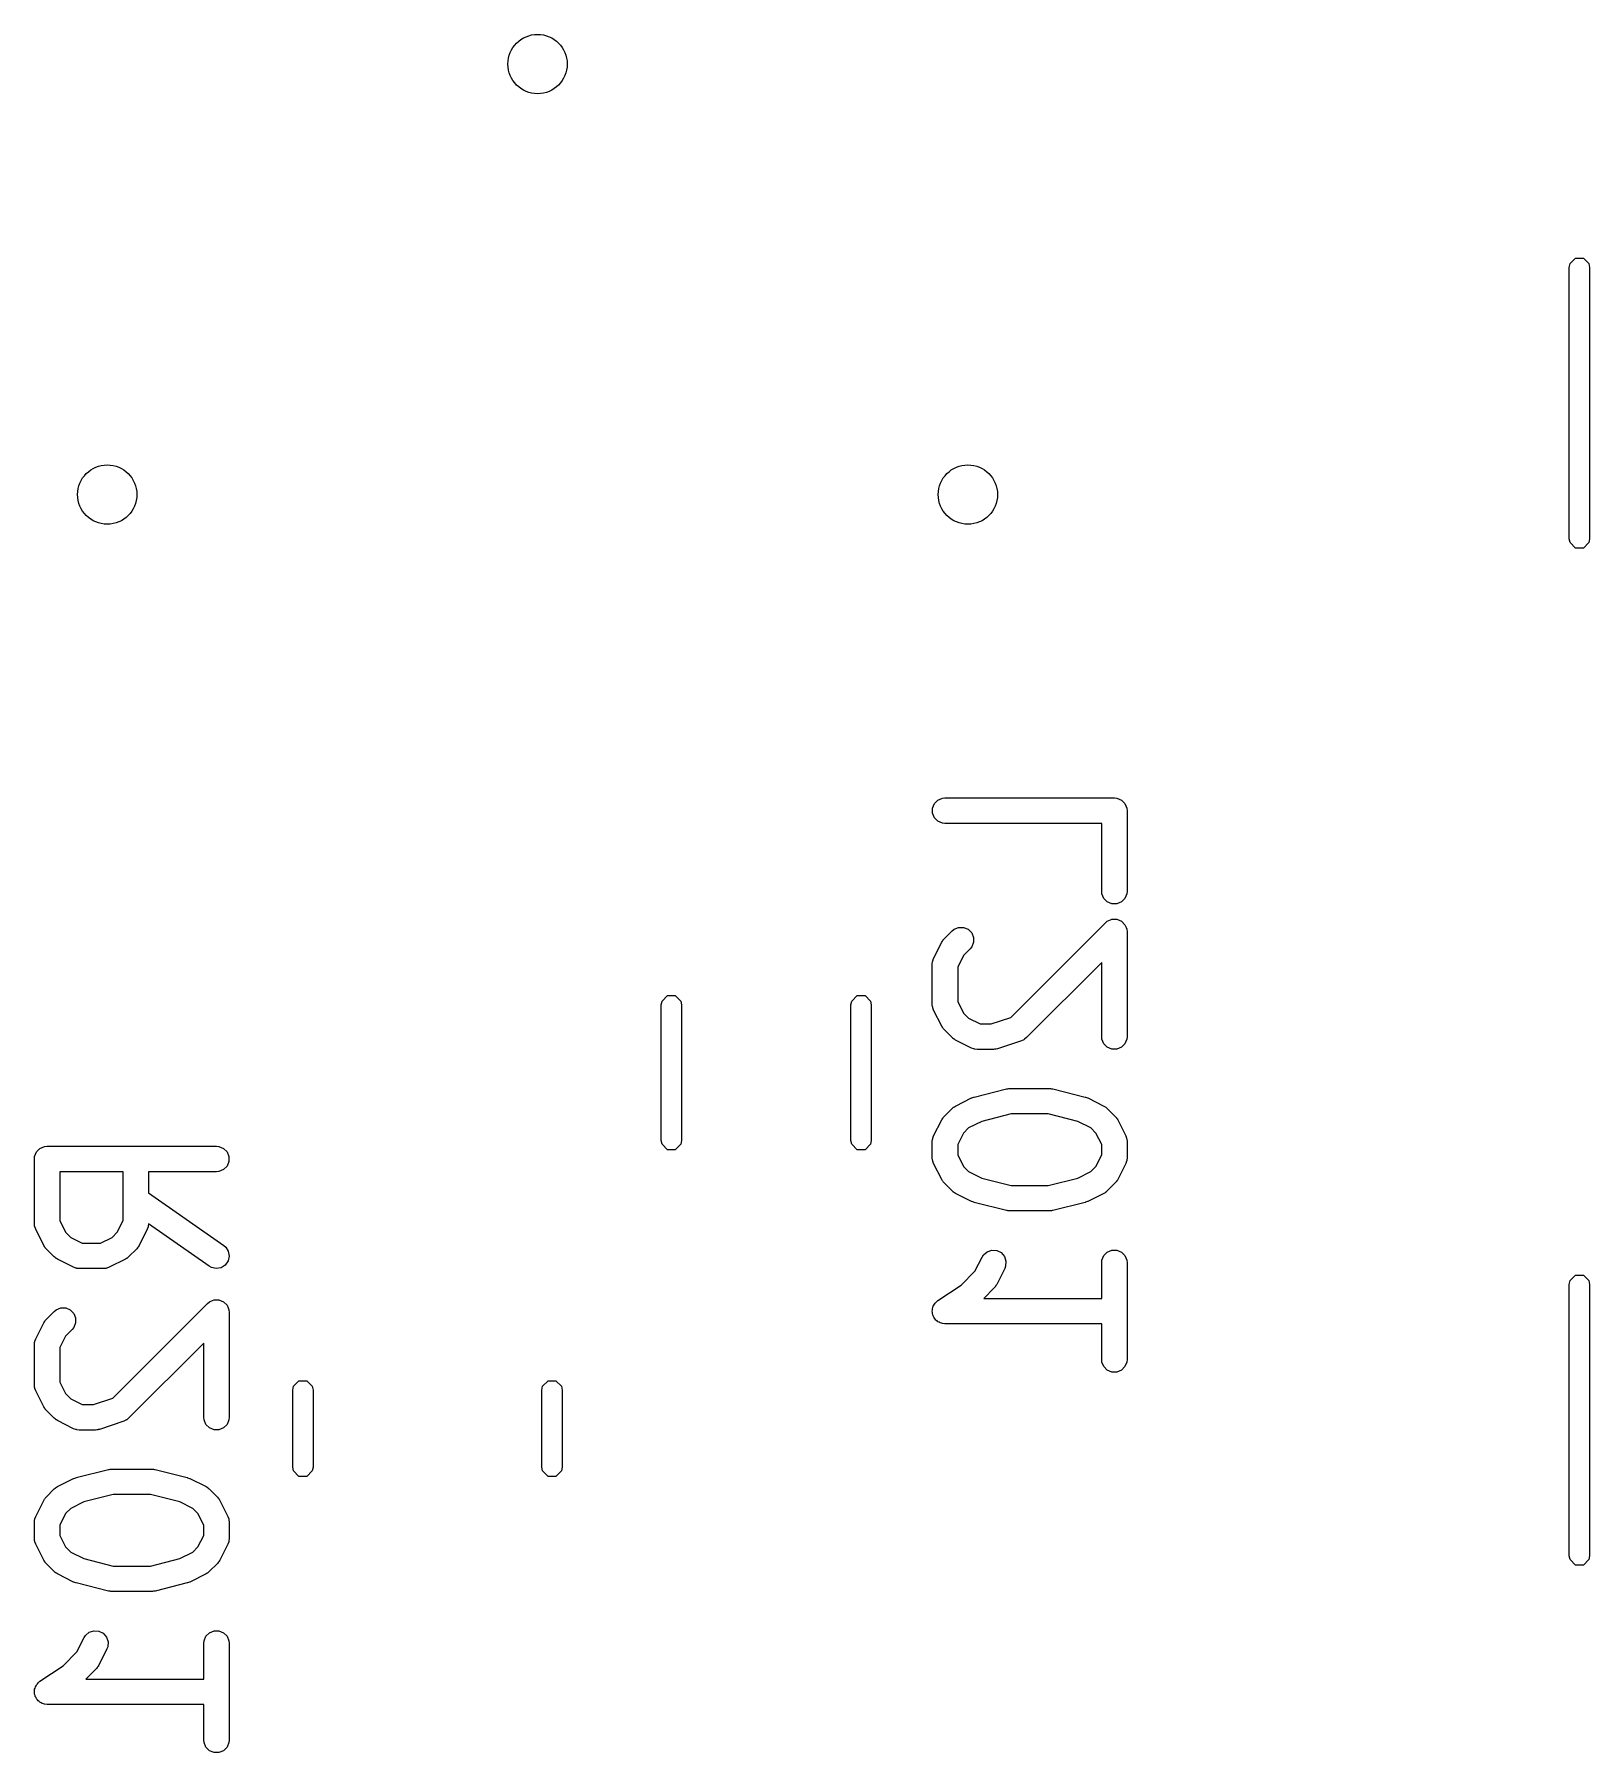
# Model space of a CAD drawing. Header units: inches. Extents: x 0.3 to 2.85, y 0.29 to 1.7.
# Drawn here: x 0.3039 to 0.6654, y 0.7822 to 1.1813 of the extents above; entities that cross this region are included whole.
import ezdxf

# ---------------------------------------------------------------- set-up
doc = ezdxf.new("R2010")
doc.units = ezdxf.units.IN
doc.header["$MEASUREMENT"] = 0
doc.layers.add('BLACK', color=250, linetype='CONTINUOUS')

msp = doc.modelspace()

# ---------------------------------------------------------------- linework, layer by layer
at = {"layer": 'BLACK', "linetype": 'CONTINUOUS'}
for p, q in [((0.66063, 1.12717), (0.66081, 1.12807)), ((0.66063, 1.06417), (0.66063, 1.12717)), ((0.66081, 1.12807), (0.66209, 1.12935)), ((0.66209, 1.12935), (0.6639, 1.12935)), ((0.6639, 1.12935), (0.66517, 1.12807)), ((0.66517, 1.12807), (0.66535, 1.12717)), ((0.66535, 1.12717), (0.66535, 1.06417)), ((0.66081, 1.06327), (0.66063, 1.06417)), ((0.66209, 1.06199), (0.66081, 1.06327)), ((0.6639, 1.06199), (0.66209, 1.06199)), ((0.66517, 1.06327), (0.6639, 1.06199)), ((0.66535, 1.06417), (0.66517, 1.06327)), ((0.51265, 1.00157), (0.51309, 1.00263)), ((0.51309, 1.00263), (0.5139, 1.00345)), ((0.5139, 1.00345), (0.51497, 1.00389)), ((0.51497, 1.00389), (0.51554, 1.00395)), ((0.51554, 1.00395), (0.55491, 1.00395)), ((0.55491, 1.00395), (0.55549, 1.00389)), ((0.55549, 1.00389), (0.55655, 1.00345)), ((0.55655, 1.00345), (0.55737, 1.00263)), ((0.55737, 1.00263), (0.55781, 1.00157)), ((0.51265, 1.00042), (0.51265, 1.00157)), ((0.51309, 0.99935), (0.51265, 1.00042)), ((0.5139, 0.99854), (0.51309, 0.99935)), ((0.51497, 0.9981), (0.5139, 0.99854)), ((0.51554, 0.99804), (0.51497, 0.9981)), ((0.55196, 0.99804), (0.51554, 0.99804)), ((0.55196, 0.98225), (0.55196, 0.99804)), ((0.55781, 1.00157), (0.55787, 1.00099)), ((0.55787, 1.00099), (0.55787, 0.98225)), ((0.55202, 0.98167), (0.55196, 0.98225)), ((0.55787, 0.98225), (0.55781, 0.98167)), ((0.55246, 0.98061), (0.55202, 0.98167)), ((0.55327, 0.97979), (0.55246, 0.98061)), ((0.55434, 0.97935), (0.55327, 0.97979)), ((0.55549, 0.97935), (0.55434, 0.97935)), ((0.55655, 0.97979), (0.55549, 0.97935)), ((0.55737, 0.98061), (0.55655, 0.97979)), ((0.55781, 0.98167), (0.55737, 0.98061)), ((0.51765, 0.97345), (0.51872, 0.97389)), ((0.51872, 0.97389), (0.51987, 0.97389)), ((0.51987, 0.97389), (0.52093, 0.97345)), ((0.53082, 0.95296), (0.55283, 0.97496)), ((0.55283, 0.97496), (0.55327, 0.97533)), ((0.55327, 0.97533), (0.55403, 0.97564)), ((0.55403, 0.97564), (0.55434, 0.97577)), ((0.55434, 0.97577), (0.55549, 0.97577)), ((0.55549, 0.97577), (0.55655, 0.97533)), ((0.55655, 0.97533), (0.55737, 0.97451)), ((0.55737, 0.97451), (0.55763, 0.97389)), ((0.55763, 0.97389), (0.55781, 0.97345)), ((0.5129, 0.96669), (0.51478, 0.97044)), ((0.51478, 0.97044), (0.51493, 0.97069)), ((0.51493, 0.97069), (0.51496, 0.97076)), ((0.51496, 0.97076), (0.51503, 0.97084)), ((0.51503, 0.97084), (0.51509, 0.97093)), ((0.51509, 0.97093), (0.51515, 0.97098)), ((0.51515, 0.97098), (0.51533, 0.97121)), ((0.51533, 0.97121), (0.51721, 0.97309)), ((0.51721, 0.97309), (0.51765, 0.97345)), ((0.52093, 0.97345), (0.52175, 0.97264)), ((0.52175, 0.97264), (0.52219, 0.97157)), ((0.52219, 0.97042), (0.52175, 0.96936)), ((0.52219, 0.97157), (0.52219, 0.97042)), ((0.55781, 0.97345), (0.55787, 0.97287)), ((0.55787, 0.97287), (0.55787, 0.9485)), ((0.51259, 0.96537), (0.51265, 0.96595)), ((0.51265, 0.96595), (0.51269, 0.96605)), ((0.51269, 0.96605), (0.5127, 0.96615)), ((0.5127, 0.96615), (0.5129, 0.96669)), ((0.51985, 0.96737), (0.5185, 0.96468)), ((0.52138, 0.96891), (0.51985, 0.96737)), ((0.52175, 0.96936), (0.52138, 0.96891)), ((0.51259, 0.956), (0.51259, 0.96537)), ((0.5185, 0.96468), (0.5185, 0.9567)), ((0.55196, 0.96574), (0.5345, 0.94829)), ((0.55196, 0.9485), (0.55196, 0.96574)), ((0.44979, 0.95679), (0.45106, 0.95807)), ((0.45106, 0.95807), (0.45287, 0.95807)), ((0.45287, 0.95807), (0.45415, 0.95679)), ((0.49388, 0.95679), (0.49516, 0.95807)), ((0.49516, 0.95807), (0.49697, 0.95807)), ((0.49697, 0.95807), (0.49825, 0.95679)), ((0.44961, 0.95589), (0.44979, 0.95679)), ((0.44961, 0.92442), (0.44961, 0.95589)), ((0.45415, 0.95679), (0.45433, 0.95589)), ((0.45433, 0.95589), (0.45433, 0.92442)), ((0.4937, 0.95589), (0.49388, 0.95679)), ((0.4937, 0.92442), (0.4937, 0.95589)), ((0.49825, 0.95679), (0.49843, 0.95589)), ((0.49843, 0.95589), (0.49843, 0.92442)), ((0.51265, 0.95542), (0.51259, 0.956)), ((0.51269, 0.95533), (0.51265, 0.95542)), ((0.5127, 0.95522), (0.51269, 0.95533)), ((0.5129, 0.95468), (0.5127, 0.95522)), ((0.51478, 0.95093), (0.5129, 0.95468)), ((0.5185, 0.9567), (0.51985, 0.954)), ((0.51985, 0.954), (0.52104, 0.9528)), ((0.51493, 0.95068), (0.51478, 0.95093)), ((0.51496, 0.95061), (0.51493, 0.95068)), ((0.51503, 0.95053), (0.51496, 0.95061)), ((0.51509, 0.95044), (0.51503, 0.95053)), ((0.51515, 0.95039), (0.51509, 0.95044)), ((0.51533, 0.95016), (0.51515, 0.95039)), ((0.51721, 0.94829), (0.51533, 0.95016)), ((0.52104, 0.9528), (0.52374, 0.95145)), ((0.52374, 0.95145), (0.52631, 0.95145)), ((0.52631, 0.95145), (0.53082, 0.95296)), ((0.51743, 0.9481), (0.51721, 0.94829)), ((0.51748, 0.94804), (0.51743, 0.9481)), ((0.51757, 0.94799), (0.51748, 0.94804)), ((0.51765, 0.94792), (0.51757, 0.94799)), ((0.51773, 0.94789), (0.51765, 0.94792)), ((0.51797, 0.94773), (0.51773, 0.94789)), ((0.52172, 0.94586), (0.51797, 0.94773)), ((0.52226, 0.94565), (0.52172, 0.94586)), ((0.53335, 0.94757), (0.52773, 0.9457)), ((0.53388, 0.94781), (0.53335, 0.94757)), ((0.53396, 0.94788), (0.53388, 0.94781)), ((0.53406, 0.94792), (0.53396, 0.94788)), ((0.5345, 0.94829), (0.53406, 0.94792)), ((0.55202, 0.94792), (0.55196, 0.9485)), ((0.55246, 0.94686), (0.55202, 0.94792)), ((0.55327, 0.94605), (0.55246, 0.94686)), ((0.55434, 0.9456), (0.55327, 0.94605)), ((0.55655, 0.94605), (0.55549, 0.9456)), ((0.55737, 0.94686), (0.55655, 0.94605)), ((0.55781, 0.94792), (0.55737, 0.94686)), ((0.55787, 0.9485), (0.55781, 0.94792)), ((0.52237, 0.94564), (0.52226, 0.94565)), ((0.52247, 0.9456), (0.52237, 0.94564)), ((0.52304, 0.94555), (0.52247, 0.9456)), ((0.52679, 0.94555), (0.52304, 0.94555)), ((0.52708, 0.94558), (0.52679, 0.94555)), ((0.52716, 0.94557), (0.52708, 0.94558)), ((0.52726, 0.94559), (0.52716, 0.94557)), ((0.52737, 0.9456), (0.52726, 0.94559)), ((0.52744, 0.94563), (0.52737, 0.9456)), ((0.52773, 0.9457), (0.52744, 0.94563)), ((0.55549, 0.9456), (0.55434, 0.9456)), ((0.51797, 0.93239), (0.52172, 0.93427)), ((0.52172, 0.93427), (0.52176, 0.93428)), ((0.52176, 0.93428), (0.52178, 0.9343)), ((0.52178, 0.9343), (0.52202, 0.93438)), ((0.52202, 0.93438), (0.52226, 0.93448)), ((0.52226, 0.93448), (0.52228, 0.93448)), ((0.52228, 0.93448), (0.52233, 0.93449)), ((0.52233, 0.93449), (0.52983, 0.93637)), ((0.52983, 0.93637), (0.52993, 0.93638)), ((0.52993, 0.93638), (0.52997, 0.9364)), ((0.52997, 0.9364), (0.53018, 0.93642)), ((0.53018, 0.93642), (0.5304, 0.93645)), ((0.5304, 0.93645), (0.53044, 0.93644)), ((0.53044, 0.93644), (0.53054, 0.93645)), ((0.53054, 0.93645), (0.53992, 0.93645)), ((0.53992, 0.93645), (0.54002, 0.93644)), ((0.54002, 0.93644), (0.54006, 0.93645)), ((0.54006, 0.93645), (0.54027, 0.93642)), ((0.54027, 0.93642), (0.54049, 0.9364)), ((0.54049, 0.9364), (0.54053, 0.93638)), ((0.54053, 0.93638), (0.54063, 0.93637)), ((0.54063, 0.93637), (0.54813, 0.93449)), ((0.54813, 0.93449), (0.54817, 0.93448)), ((0.54817, 0.93448), (0.54819, 0.93448)), ((0.54819, 0.93448), (0.54843, 0.93438)), ((0.54843, 0.93438), (0.54868, 0.9343)), ((0.54868, 0.9343), (0.54869, 0.93428)), ((0.54869, 0.93428), (0.54874, 0.93427)), ((0.54874, 0.93427), (0.55249, 0.93239)), ((0.51515, 0.92974), (0.51533, 0.92997)), ((0.51533, 0.92997), (0.51721, 0.93184)), ((0.51721, 0.93184), (0.51743, 0.93203)), ((0.51743, 0.93203), (0.51748, 0.93209)), ((0.51748, 0.93209), (0.51757, 0.93214)), ((0.51757, 0.93214), (0.51765, 0.93221)), ((0.51765, 0.93221), (0.51773, 0.93224)), ((0.51773, 0.93224), (0.51797, 0.93239)), ((0.53091, 0.93055), (0.52407, 0.92884)), ((0.53955, 0.93055), (0.53091, 0.93055)), ((0.54638, 0.92884), (0.53955, 0.93055)), ((0.55249, 0.93239), (0.55273, 0.93224)), ((0.55273, 0.93224), (0.5528, 0.93221)), ((0.5528, 0.93221), (0.55289, 0.93214)), ((0.55289, 0.93214), (0.55297, 0.93209)), ((0.55297, 0.93209), (0.55303, 0.93203)), ((0.55303, 0.93203), (0.55325, 0.93184)), ((0.55325, 0.93184), (0.55513, 0.92997)), ((0.55513, 0.92997), (0.55531, 0.92974)), ((0.5129, 0.92545), (0.51478, 0.9292)), ((0.51478, 0.9292), (0.51493, 0.92945)), ((0.51493, 0.92945), (0.51496, 0.92952)), ((0.51496, 0.92952), (0.51503, 0.9296)), ((0.51503, 0.9296), (0.51509, 0.92969)), ((0.51509, 0.92969), (0.51515, 0.92974)), ((0.51985, 0.92613), (0.5185, 0.92343)), ((0.52104, 0.92733), (0.51985, 0.92613)), ((0.52407, 0.92884), (0.52104, 0.92733)), ((0.54942, 0.92733), (0.54638, 0.92884)), ((0.55061, 0.92613), (0.54942, 0.92733)), ((0.55196, 0.92343), (0.55061, 0.92613)), ((0.55531, 0.92974), (0.55537, 0.92969)), ((0.55537, 0.92969), (0.55543, 0.9296)), ((0.55543, 0.9296), (0.55549, 0.92952)), ((0.55549, 0.92952), (0.55552, 0.92945)), ((0.55552, 0.92945), (0.55568, 0.9292)), ((0.55568, 0.9292), (0.55756, 0.92545)), ((0.30443, 0.92174), (0.30524, 0.92255)), ((0.30524, 0.92255), (0.30631, 0.92299)), ((0.30631, 0.92299), (0.30688, 0.92305)), ((0.30688, 0.92305), (0.34625, 0.92305)), ((0.34625, 0.92305), (0.34683, 0.92299)), ((0.34683, 0.92299), (0.34789, 0.92255)), ((0.34789, 0.92255), (0.34871, 0.92174)), ((0.44979, 0.92352), (0.44961, 0.92442)), ((0.45106, 0.92224), (0.44979, 0.92352)), ((0.45287, 0.92224), (0.45106, 0.92224)), ((0.45415, 0.92352), (0.45287, 0.92224)), ((0.45433, 0.92442), (0.45415, 0.92352)), ((0.49388, 0.92352), (0.4937, 0.92442)), ((0.49516, 0.92224), (0.49388, 0.92352)), ((0.49697, 0.92224), (0.49516, 0.92224)), ((0.49825, 0.92352), (0.49697, 0.92224)), ((0.49843, 0.92442), (0.49825, 0.92352)), ((0.51259, 0.92413), (0.51265, 0.9247)), ((0.51259, 0.92038), (0.51259, 0.92413)), ((0.51265, 0.9247), (0.51269, 0.9248)), ((0.51269, 0.9248), (0.5127, 0.92491)), ((0.5127, 0.92491), (0.5129, 0.92545)), ((0.5185, 0.92343), (0.5185, 0.92108)), ((0.55196, 0.92108), (0.55196, 0.92343)), ((0.55756, 0.92545), (0.55776, 0.92491)), ((0.55776, 0.92491), (0.55777, 0.9248)), ((0.55777, 0.9248), (0.55781, 0.9247)), ((0.55781, 0.9247), (0.55787, 0.92413)), ((0.55787, 0.92413), (0.55787, 0.92038)), ((0.30393, 0.9201), (0.30399, 0.92067)), ((0.30393, 0.9051), (0.30393, 0.9201)), ((0.30399, 0.92067), (0.30443, 0.92174)), ((0.34871, 0.91846), (0.34789, 0.91764)), ((0.34871, 0.92174), (0.34915, 0.92067)), ((0.34915, 0.91952), (0.34871, 0.91846)), ((0.34915, 0.92067), (0.34915, 0.91952)), ((0.51265, 0.9198), (0.51259, 0.92038)), ((0.51269, 0.9197), (0.51265, 0.9198)), ((0.5127, 0.9196), (0.51269, 0.9197)), ((0.5129, 0.91906), (0.5127, 0.9196)), ((0.51478, 0.91531), (0.5129, 0.91906)), ((0.5185, 0.92108), (0.51985, 0.91838)), ((0.51985, 0.91838), (0.52104, 0.91718)), ((0.54942, 0.91718), (0.55061, 0.91838)), ((0.55061, 0.91838), (0.55196, 0.92108)), ((0.55756, 0.91906), (0.55568, 0.91531)), ((0.55776, 0.9196), (0.55756, 0.91906)), ((0.55777, 0.9197), (0.55776, 0.9196)), ((0.55781, 0.9198), (0.55777, 0.9197)), ((0.55787, 0.92038), (0.55781, 0.9198)), ((0.32455, 0.91714), (0.30984, 0.91714)), ((0.30984, 0.91714), (0.30984, 0.9058)), ((0.32455, 0.9058), (0.32455, 0.91714)), ((0.34625, 0.91714), (0.33046, 0.91714)), ((0.33046, 0.91714), (0.33046, 0.91226)), ((0.34683, 0.9172), (0.34625, 0.91714)), ((0.34789, 0.91764), (0.34683, 0.9172)), ((0.51493, 0.91506), (0.51478, 0.91531)), ((0.51496, 0.91499), (0.51493, 0.91506)), ((0.51503, 0.91491), (0.51496, 0.91499)), ((0.51509, 0.91482), (0.51503, 0.91491)), ((0.51515, 0.91477), (0.51509, 0.91482)), ((0.51533, 0.91454), (0.51515, 0.91477)), ((0.51721, 0.91267), (0.51533, 0.91454)), ((0.52104, 0.91718), (0.52407, 0.91567)), ((0.52407, 0.91567), (0.53091, 0.91396)), ((0.53091, 0.91396), (0.53955, 0.91396)), ((0.53955, 0.91396), (0.54638, 0.91567)), ((0.54638, 0.91567), (0.54942, 0.91718)), ((0.55513, 0.91454), (0.55325, 0.91267)), ((0.55531, 0.91477), (0.55513, 0.91454)), ((0.55537, 0.91482), (0.55531, 0.91477)), ((0.55543, 0.91491), (0.55537, 0.91482)), ((0.55549, 0.91499), (0.55543, 0.91491)), ((0.55552, 0.91506), (0.55549, 0.91499)), ((0.55568, 0.91531), (0.55552, 0.91506)), ((0.33046, 0.91226), (0.34795, 0.90002)), ((0.51743, 0.91248), (0.51721, 0.91267)), ((0.51748, 0.91242), (0.51743, 0.91248)), ((0.51757, 0.91237), (0.51748, 0.91242)), ((0.51765, 0.9123), (0.51757, 0.91237)), ((0.51773, 0.91227), (0.51765, 0.9123)), ((0.51797, 0.91211), (0.51773, 0.91227)), ((0.52172, 0.91024), (0.51797, 0.91211)), ((0.52176, 0.91022), (0.52172, 0.91024)), ((0.52178, 0.91021), (0.52176, 0.91022)), ((0.52202, 0.91012), (0.52178, 0.91021)), ((0.52226, 0.91003), (0.52202, 0.91012)), ((0.52228, 0.91003), (0.52226, 0.91003)), ((0.52233, 0.91002), (0.52228, 0.91003)), ((0.52983, 0.90814), (0.52233, 0.91002)), ((0.54813, 0.91002), (0.54063, 0.90814)), ((0.54817, 0.91003), (0.54813, 0.91002)), ((0.54819, 0.91003), (0.54817, 0.91003)), ((0.54843, 0.91012), (0.54819, 0.91003)), ((0.54868, 0.91021), (0.54843, 0.91012)), ((0.54869, 0.91022), (0.54868, 0.91021)), ((0.54874, 0.91024), (0.54869, 0.91022)), ((0.55249, 0.91211), (0.54874, 0.91024)), ((0.55273, 0.91227), (0.55249, 0.91211)), ((0.5528, 0.9123), (0.55273, 0.91227)), ((0.55289, 0.91237), (0.5528, 0.9123)), ((0.55297, 0.91242), (0.55289, 0.91237)), ((0.55303, 0.91248), (0.55297, 0.91242)), ((0.55325, 0.91267), (0.55303, 0.91248)), ((0.52993, 0.90813), (0.52983, 0.90814)), ((0.52997, 0.90811), (0.52993, 0.90813)), ((0.53018, 0.90809), (0.52997, 0.90811)), ((0.5304, 0.90806), (0.53018, 0.90809)), ((0.53044, 0.90806), (0.5304, 0.90806)), ((0.53054, 0.90805), (0.53044, 0.90806)), ((0.53992, 0.90805), (0.53054, 0.90805)), ((0.54002, 0.90806), (0.53992, 0.90805)), ((0.54006, 0.90806), (0.54002, 0.90806)), ((0.54027, 0.90809), (0.54006, 0.90806)), ((0.54049, 0.90811), (0.54027, 0.90809)), ((0.54053, 0.90813), (0.54049, 0.90811)), ((0.54063, 0.90814), (0.54053, 0.90813)), ((0.30399, 0.90452), (0.30393, 0.9051)), ((0.30403, 0.90443), (0.30399, 0.90452)), ((0.30403, 0.90432), (0.30403, 0.90443)), ((0.30424, 0.90378), (0.30403, 0.90432)), ((0.30612, 0.90003), (0.30424, 0.90378)), ((0.30984, 0.9058), (0.31118, 0.9031)), ((0.31118, 0.9031), (0.31238, 0.9019)), ((0.32201, 0.9019), (0.3232, 0.9031)), ((0.3232, 0.9031), (0.32455, 0.9058)), ((0.33015, 0.90378), (0.32827, 0.90003)), ((0.33035, 0.90432), (0.33015, 0.90378)), ((0.33036, 0.90443), (0.33035, 0.90432)), ((0.3304, 0.90452), (0.33036, 0.90443)), ((0.33045, 0.90506), (0.3304, 0.90452)), ((0.34456, 0.89518), (0.33045, 0.90506)), ((0.30627, 0.89978), (0.30612, 0.90003)), ((0.3063, 0.89971), (0.30627, 0.89978)), ((0.30637, 0.89963), (0.3063, 0.89971)), ((0.30642, 0.89954), (0.30637, 0.89963)), ((0.30648, 0.89949), (0.30642, 0.89954)), ((0.30667, 0.89926), (0.30648, 0.89949)), ((0.30854, 0.89739), (0.30667, 0.89926)), ((0.31238, 0.9019), (0.31508, 0.90055)), ((0.31508, 0.90055), (0.31931, 0.90055)), ((0.31931, 0.90055), (0.32201, 0.9019)), ((0.32772, 0.89926), (0.32584, 0.89739)), ((0.3279, 0.89949), (0.32772, 0.89926)), ((0.32796, 0.89954), (0.3279, 0.89949)), ((0.32802, 0.89963), (0.32796, 0.89954)), ((0.32809, 0.89971), (0.32802, 0.89963)), ((0.32812, 0.89978), (0.32809, 0.89971)), ((0.32827, 0.90003), (0.32812, 0.89978)), ((0.34795, 0.90002), (0.34839, 0.89964)), ((0.34839, 0.89964), (0.349, 0.89867)), ((0.349, 0.89867), (0.3492, 0.89754)), ((0.52446, 0.89782), (0.52533, 0.89857)), ((0.52533, 0.89857), (0.52642, 0.89894)), ((0.52642, 0.89894), (0.52757, 0.89885)), ((0.52757, 0.89885), (0.5286, 0.89834)), ((0.5286, 0.89834), (0.52936, 0.89747)), ((0.55246, 0.89765), (0.55327, 0.89846)), ((0.55327, 0.89846), (0.55434, 0.8989)), ((0.55434, 0.8989), (0.55549, 0.8989)), ((0.55549, 0.8989), (0.55655, 0.89846)), ((0.55655, 0.89846), (0.55737, 0.89765)), ((0.30877, 0.8972), (0.30854, 0.89739)), ((0.30882, 0.89714), (0.30877, 0.8972)), ((0.30891, 0.89709), (0.30882, 0.89714)), ((0.30899, 0.89702), (0.30891, 0.89709)), ((0.30906, 0.89699), (0.30899, 0.89702)), ((0.30931, 0.89683), (0.30906, 0.89699)), ((0.31306, 0.89496), (0.30931, 0.89683)), ((0.3136, 0.89475), (0.31306, 0.89496)), ((0.31371, 0.89474), (0.3136, 0.89475)), ((0.31381, 0.8947), (0.31371, 0.89474)), ((0.31438, 0.89465), (0.31381, 0.8947)), ((0.32001, 0.89465), (0.31438, 0.89465)), ((0.32058, 0.8947), (0.32001, 0.89465)), ((0.32068, 0.89474), (0.32058, 0.8947)), ((0.32079, 0.89475), (0.32068, 0.89474)), ((0.32133, 0.89496), (0.32079, 0.89475)), ((0.32508, 0.89683), (0.32133, 0.89496)), ((0.32532, 0.89699), (0.32508, 0.89683)), ((0.3254, 0.89702), (0.32532, 0.89699)), ((0.32548, 0.89709), (0.3254, 0.89702)), ((0.32557, 0.89714), (0.32548, 0.89709)), ((0.32562, 0.8972), (0.32557, 0.89714)), ((0.32584, 0.89739), (0.32562, 0.8972)), ((0.34506, 0.8949), (0.34456, 0.89518)), ((0.34619, 0.89465), (0.34506, 0.8949)), ((0.34732, 0.89485), (0.34619, 0.89465)), ((0.34829, 0.89547), (0.34732, 0.89485)), ((0.34896, 0.89641), (0.34829, 0.89547)), ((0.3492, 0.89754), (0.34896, 0.89641)), ((0.51929, 0.8908), (0.52249, 0.89401)), ((0.52249, 0.89401), (0.52415, 0.89733)), ((0.52415, 0.89733), (0.52446, 0.89782)), ((0.52943, 0.89469), (0.52756, 0.89094)), ((0.52936, 0.89747), (0.52972, 0.89638)), ((0.52964, 0.89523), (0.52943, 0.89469)), ((0.52972, 0.89638), (0.52964, 0.89523)), ((0.55196, 0.89601), (0.55202, 0.89658)), ((0.55196, 0.88771), (0.55196, 0.89601)), ((0.55202, 0.89658), (0.55246, 0.89765)), ((0.55737, 0.89765), (0.55781, 0.89658)), ((0.55781, 0.89658), (0.55787, 0.89601)), ((0.55787, 0.89601), (0.55787, 0.87351)), ((0.51391, 0.88721), (0.51929, 0.8908)), ((0.52701, 0.89017), (0.52455, 0.88771)), ((0.52719, 0.8904), (0.52701, 0.89017)), ((0.52725, 0.89045), (0.52719, 0.8904)), ((0.52731, 0.89054), (0.52725, 0.89045)), ((0.52737, 0.89062), (0.52731, 0.89054)), ((0.5274, 0.89069), (0.52737, 0.89062)), ((0.52756, 0.89094), (0.5274, 0.89069)), ((0.66063, 0.89094), (0.66081, 0.89185)), ((0.66063, 0.82795), (0.66063, 0.89094)), ((0.66081, 0.89185), (0.66209, 0.89313)), ((0.66209, 0.89313), (0.6639, 0.89313)), ((0.6639, 0.89313), (0.66517, 0.89185)), ((0.66517, 0.89185), (0.66535, 0.89094)), ((0.66535, 0.89094), (0.66535, 0.82795)), ((0.32216, 0.86456), (0.34416, 0.88656)), ((0.34416, 0.88656), (0.34461, 0.88693)), ((0.34461, 0.88693), (0.34536, 0.88724)), ((0.34536, 0.88724), (0.34568, 0.88737)), ((0.34568, 0.88737), (0.34683, 0.88737)), ((0.34683, 0.88737), (0.34789, 0.88693)), ((0.34789, 0.88693), (0.34871, 0.88612)), ((0.34871, 0.88612), (0.34896, 0.8855)), ((0.51282, 0.88589), (0.51298, 0.88613)), ((0.51298, 0.88613), (0.51309, 0.8864)), ((0.51309, 0.8864), (0.5133, 0.88661)), ((0.5133, 0.88661), (0.51346, 0.88685)), ((0.51346, 0.88685), (0.5139, 0.88721)), ((0.5139, 0.88721), (0.5139, 0.88721)), ((0.5139, 0.88721), (0.5139, 0.88721)), ((0.5139, 0.88721), (0.51391, 0.88721)), ((0.52455, 0.88771), (0.55196, 0.88771)), ((0.30424, 0.8783), (0.30612, 0.88205)), ((0.30612, 0.88205), (0.30627, 0.8823)), ((0.30627, 0.8823), (0.3063, 0.88237)), ((0.3063, 0.88237), (0.30637, 0.88245)), ((0.30637, 0.88245), (0.30642, 0.88254)), ((0.30642, 0.88254), (0.30648, 0.88259)), ((0.30648, 0.88259), (0.30667, 0.88282)), ((0.30667, 0.88282), (0.30854, 0.88469)), ((0.30854, 0.88469), (0.30899, 0.88506)), ((0.30899, 0.88506), (0.31006, 0.8855)), ((0.31006, 0.8855), (0.31121, 0.8855)), ((0.31121, 0.8855), (0.31227, 0.88506)), ((0.31227, 0.88506), (0.31309, 0.88424)), ((0.31309, 0.88424), (0.31353, 0.88318)), ((0.31353, 0.88203), (0.31309, 0.88096)), ((0.31353, 0.88318), (0.31353, 0.88203)), ((0.34896, 0.8855), (0.34915, 0.88505)), ((0.34915, 0.88505), (0.34921, 0.88448)), ((0.34921, 0.88448), (0.34921, 0.86011)), ((0.51259, 0.88476), (0.51265, 0.88504)), ((0.51265, 0.88447), (0.51259, 0.88476)), ((0.51265, 0.88533), (0.51276, 0.8856)), ((0.51265, 0.88504), (0.51265, 0.88533)), ((0.51265, 0.88418), (0.51265, 0.88447)), ((0.51276, 0.88391), (0.51265, 0.88418)), ((0.51276, 0.8856), (0.51282, 0.88589)), ((0.51281, 0.88363), (0.51276, 0.88391)), ((0.51298, 0.88339), (0.51281, 0.88363)), ((0.51309, 0.88312), (0.51298, 0.88339)), ((0.51329, 0.88291), (0.51309, 0.88312)), ((0.51345, 0.88267), (0.51329, 0.88291)), ((0.5137, 0.88251), (0.51345, 0.88267)), ((0.5139, 0.8823), (0.5137, 0.88251)), ((0.51417, 0.88219), (0.5139, 0.8823)), ((0.51441, 0.88203), (0.51417, 0.88219)), ((0.5147, 0.88197), (0.51441, 0.88203)), ((0.51497, 0.88186), (0.5147, 0.88197)), ((0.30403, 0.87776), (0.30424, 0.8783)), ((0.31118, 0.87898), (0.30984, 0.87628)), ((0.31272, 0.88051), (0.31118, 0.87898)), ((0.31309, 0.88096), (0.31272, 0.88051)), ((0.51554, 0.88181), (0.51497, 0.88186)), ((0.55196, 0.88181), (0.51554, 0.88181)), ((0.51554, 0.88181), (0.51554, 0.88181)), ((0.51554, 0.88181), (0.51554, 0.88181)), ((0.51554, 0.88181), (0.51554, 0.88181)), ((0.55196, 0.87351), (0.55196, 0.88181)), ((0.30393, 0.87698), (0.30399, 0.87755)), ((0.30393, 0.8676), (0.30393, 0.87698)), ((0.30399, 0.87755), (0.30403, 0.87765)), ((0.30403, 0.87765), (0.30403, 0.87776)), ((0.30984, 0.87628), (0.30984, 0.8683)), ((0.3433, 0.87735), (0.32584, 0.85989)), ((0.3433, 0.86011), (0.3433, 0.87735)), ((0.55202, 0.87293), (0.55196, 0.87351)), ((0.55246, 0.87187), (0.55202, 0.87293)), ((0.55327, 0.87105), (0.55246, 0.87187)), ((0.55434, 0.87061), (0.55327, 0.87105)), ((0.55549, 0.87061), (0.55434, 0.87061)), ((0.55655, 0.87105), (0.55549, 0.87061)), ((0.55737, 0.87187), (0.55655, 0.87105)), ((0.55781, 0.87293), (0.55737, 0.87187)), ((0.55787, 0.87351), (0.55781, 0.87293)), ((0.30399, 0.86703), (0.30393, 0.8676)), ((0.30403, 0.86693), (0.30399, 0.86703)), ((0.30403, 0.86682), (0.30403, 0.86693)), ((0.30424, 0.86628), (0.30403, 0.86682)), ((0.30612, 0.86253), (0.30424, 0.86628)), ((0.30984, 0.8683), (0.31118, 0.8656)), ((0.36398, 0.86642), (0.36416, 0.86732)), ((0.36398, 0.84854), (0.36398, 0.86642)), ((0.36416, 0.86732), (0.36543, 0.8686)), ((0.36543, 0.8686), (0.36724, 0.8686)), ((0.36724, 0.8686), (0.36852, 0.86732)), ((0.36852, 0.86732), (0.3687, 0.86642)), ((0.3687, 0.86642), (0.3687, 0.84854)), ((0.42185, 0.86642), (0.42203, 0.86732)), ((0.42185, 0.84854), (0.42185, 0.86642)), ((0.42203, 0.86732), (0.42331, 0.8686)), ((0.42331, 0.8686), (0.42512, 0.8686)), ((0.42512, 0.8686), (0.4264, 0.86732)), ((0.4264, 0.86732), (0.42657, 0.86642)), ((0.42657, 0.86642), (0.42657, 0.84854)), ((0.30627, 0.86229), (0.30612, 0.86253)), ((0.3063, 0.86221), (0.30627, 0.86229)), ((0.30637, 0.86213), (0.3063, 0.86221)), ((0.30642, 0.86204), (0.30637, 0.86213)), ((0.30648, 0.86199), (0.30642, 0.86204)), ((0.31118, 0.8656), (0.31238, 0.86441)), ((0.31238, 0.86441), (0.31508, 0.86306)), ((0.31508, 0.86306), (0.31765, 0.86306)), ((0.31765, 0.86306), (0.32216, 0.86456)), ((0.30667, 0.86177), (0.30648, 0.86199)), ((0.30854, 0.85989), (0.30667, 0.86177)), ((0.30877, 0.85971), (0.30854, 0.85989)), ((0.30882, 0.85965), (0.30877, 0.85971)), ((0.30891, 0.85959), (0.30882, 0.85965)), ((0.30899, 0.85952), (0.30891, 0.85959)), ((0.30906, 0.85949), (0.30899, 0.85952)), ((0.30931, 0.85934), (0.30906, 0.85949)), ((0.31306, 0.85746), (0.30931, 0.85934)), ((0.32469, 0.85918), (0.31906, 0.8573)), ((0.32522, 0.85941), (0.32469, 0.85918)), ((0.3253, 0.85948), (0.32522, 0.85941)), ((0.3254, 0.85952), (0.3253, 0.85948)), ((0.32584, 0.85989), (0.3254, 0.85952)), ((0.34336, 0.85953), (0.3433, 0.86011)), ((0.3438, 0.85846), (0.34336, 0.85953)), ((0.34461, 0.85765), (0.3438, 0.85846)), ((0.34871, 0.85846), (0.34789, 0.85765)), ((0.34915, 0.85953), (0.34871, 0.85846)), ((0.34921, 0.86011), (0.34915, 0.85953)), ((0.3136, 0.85726), (0.31306, 0.85746)), ((0.31371, 0.85725), (0.3136, 0.85726)), ((0.31381, 0.85721), (0.31371, 0.85725)), ((0.31438, 0.85715), (0.31381, 0.85721)), ((0.31813, 0.85715), (0.31438, 0.85715)), ((0.31842, 0.85718), (0.31813, 0.85715)), ((0.3185, 0.85718), (0.31842, 0.85718)), ((0.3186, 0.8572), (0.3185, 0.85718)), ((0.31871, 0.85721), (0.3186, 0.8572)), ((0.31878, 0.85724), (0.31871, 0.85721)), ((0.31906, 0.8573), (0.31878, 0.85724)), ((0.34568, 0.85721), (0.34461, 0.85765)), ((0.34683, 0.85721), (0.34568, 0.85721)), ((0.34789, 0.85765), (0.34683, 0.85721)), ((0.31336, 0.84599), (0.3136, 0.84608)), ((0.3136, 0.84608), (0.31362, 0.84608)), ((0.31362, 0.84608), (0.31367, 0.8461)), ((0.31367, 0.8461), (0.32116, 0.84797)), ((0.32116, 0.84797), (0.32126, 0.84799)), ((0.32126, 0.84799), (0.3213, 0.848)), ((0.3213, 0.848), (0.32152, 0.84802)), ((0.32152, 0.84802), (0.32174, 0.84806)), ((0.32174, 0.84806), (0.32178, 0.84805)), ((0.32178, 0.84805), (0.32188, 0.84806)), ((0.32188, 0.84806), (0.33125, 0.84806)), ((0.33125, 0.84806), (0.33136, 0.84805)), ((0.33136, 0.84805), (0.3314, 0.84806)), ((0.3314, 0.84806), (0.33161, 0.84802)), ((0.33161, 0.84802), (0.33183, 0.848)), ((0.33183, 0.848), (0.33187, 0.84799)), ((0.33187, 0.84799), (0.33197, 0.84797)), ((0.33197, 0.84797), (0.33947, 0.8461)), ((0.33947, 0.8461), (0.33951, 0.84608)), ((0.33951, 0.84608), (0.33953, 0.84608)), ((0.33953, 0.84608), (0.33977, 0.84599)), ((0.36416, 0.84764), (0.36398, 0.84854)), ((0.36543, 0.84636), (0.36416, 0.84764)), ((0.36724, 0.84636), (0.36543, 0.84636)), ((0.36852, 0.84764), (0.36724, 0.84636)), ((0.3687, 0.84854), (0.36852, 0.84764)), ((0.42203, 0.84764), (0.42185, 0.84854)), ((0.42331, 0.84636), (0.42203, 0.84764)), ((0.42512, 0.84636), (0.42331, 0.84636)), ((0.4264, 0.84764), (0.42512, 0.84636)), ((0.42657, 0.84854), (0.4264, 0.84764)), ((0.30667, 0.84157), (0.30854, 0.84345)), ((0.30854, 0.84345), (0.30877, 0.84363)), ((0.30877, 0.84363), (0.30882, 0.84369)), ((0.30882, 0.84369), (0.30891, 0.84375)), ((0.30891, 0.84375), (0.30899, 0.84381)), ((0.30899, 0.84381), (0.30906, 0.84384)), ((0.30906, 0.84384), (0.30931, 0.844)), ((0.30931, 0.844), (0.31306, 0.84587)), ((0.31306, 0.84587), (0.3131, 0.84589)), ((0.3131, 0.84589), (0.31312, 0.8459)), ((0.31312, 0.8459), (0.31336, 0.84599)), ((0.32224, 0.84215), (0.31541, 0.84045)), ((0.33089, 0.84215), (0.32224, 0.84215)), ((0.33772, 0.84045), (0.33089, 0.84215)), ((0.33977, 0.84599), (0.34001, 0.8459)), ((0.34001, 0.8459), (0.34003, 0.84589)), ((0.34003, 0.84589), (0.34007, 0.84587)), ((0.34007, 0.84587), (0.34382, 0.844)), ((0.34382, 0.844), (0.34407, 0.84384)), ((0.34407, 0.84384), (0.34414, 0.84381)), ((0.34414, 0.84381), (0.34422, 0.84375)), ((0.34422, 0.84375), (0.34431, 0.84369)), ((0.34431, 0.84369), (0.34436, 0.84363)), ((0.34436, 0.84363), (0.34459, 0.84345)), ((0.34459, 0.84345), (0.34647, 0.84157)), ((0.30424, 0.83705), (0.30612, 0.8408)), ((0.30612, 0.8408), (0.30627, 0.84105)), ((0.30627, 0.84105), (0.3063, 0.84112)), ((0.3063, 0.84112), (0.30637, 0.8412)), ((0.30637, 0.8412), (0.30642, 0.84129)), ((0.30642, 0.84129), (0.30648, 0.84134)), ((0.30648, 0.84134), (0.30667, 0.84157)), ((0.31238, 0.83893), (0.31118, 0.83773)), ((0.31541, 0.84045), (0.31238, 0.83893)), ((0.34075, 0.83893), (0.33772, 0.84045)), ((0.34195, 0.83773), (0.34075, 0.83893)), ((0.34647, 0.84157), (0.34665, 0.84134)), ((0.34665, 0.84134), (0.34671, 0.84129)), ((0.34671, 0.84129), (0.34677, 0.8412)), ((0.34677, 0.8412), (0.34683, 0.84112)), ((0.34683, 0.84112), (0.34686, 0.84105)), ((0.34686, 0.84105), (0.34702, 0.8408)), ((0.34702, 0.8408), (0.34889, 0.83705)), ((0.30393, 0.83573), (0.30399, 0.83631)), ((0.30393, 0.83198), (0.30393, 0.83573)), ((0.30399, 0.83631), (0.30403, 0.83641)), ((0.30403, 0.83651), (0.30424, 0.83705)), ((0.30403, 0.83641), (0.30403, 0.83651)), ((0.31118, 0.83773), (0.30984, 0.83504)), ((0.30984, 0.83504), (0.30984, 0.83268)), ((0.3433, 0.83504), (0.34195, 0.83773)), ((0.3433, 0.83268), (0.3433, 0.83504)), ((0.34889, 0.83705), (0.3491, 0.83651)), ((0.3491, 0.83651), (0.34911, 0.83641)), ((0.34911, 0.83641), (0.34915, 0.83631)), ((0.34915, 0.83631), (0.34921, 0.83573)), ((0.34921, 0.83573), (0.34921, 0.83198)), ((0.30399, 0.83141), (0.30393, 0.83198)), ((0.30403, 0.83131), (0.30399, 0.83141)), ((0.30403, 0.8312), (0.30403, 0.83131)), ((0.30424, 0.83066), (0.30403, 0.8312)), ((0.30612, 0.82691), (0.30424, 0.83066)), ((0.30984, 0.83268), (0.31118, 0.82998)), ((0.34195, 0.82998), (0.3433, 0.83268)), ((0.34889, 0.83066), (0.34702, 0.82691)), ((0.3491, 0.8312), (0.34889, 0.83066)), ((0.34911, 0.83131), (0.3491, 0.8312)), ((0.34915, 0.83141), (0.34911, 0.83131)), ((0.34921, 0.83198), (0.34915, 0.83141)), ((0.30627, 0.82667), (0.30612, 0.82691)), ((0.3063, 0.82659), (0.30627, 0.82667)), ((0.30637, 0.82651), (0.3063, 0.82659)), ((0.30642, 0.82642), (0.30637, 0.82651)), ((0.30648, 0.82637), (0.30642, 0.82642)), ((0.30667, 0.82615), (0.30648, 0.82637)), ((0.30854, 0.82427), (0.30667, 0.82615)), ((0.31118, 0.82998), (0.31238, 0.82879)), ((0.31238, 0.82879), (0.31541, 0.82727)), ((0.31541, 0.82727), (0.32224, 0.82556)), ((0.33089, 0.82556), (0.33772, 0.82727)), ((0.33772, 0.82727), (0.34075, 0.82879)), ((0.34075, 0.82879), (0.34195, 0.82998)), ((0.34647, 0.82615), (0.34459, 0.82427)), ((0.34665, 0.82637), (0.34647, 0.82615)), ((0.34671, 0.82642), (0.34665, 0.82637)), ((0.34677, 0.82651), (0.34671, 0.82642)), ((0.34683, 0.82659), (0.34677, 0.82651)), ((0.34686, 0.82667), (0.34683, 0.82659)), ((0.34702, 0.82691), (0.34686, 0.82667)), ((0.66081, 0.82705), (0.66063, 0.82795)), ((0.66209, 0.82577), (0.66081, 0.82705)), ((0.66517, 0.82705), (0.6639, 0.82577)), ((0.66535, 0.82795), (0.66517, 0.82705)), ((0.30877, 0.82409), (0.30854, 0.82427)), ((0.30882, 0.82403), (0.30877, 0.82409)), ((0.30891, 0.82397), (0.30882, 0.82403)), ((0.30899, 0.8239), (0.30891, 0.82397)), ((0.30906, 0.82387), (0.30899, 0.8239)), ((0.30931, 0.82372), (0.30906, 0.82387)), ((0.31306, 0.82184), (0.30931, 0.82372)), ((0.32224, 0.82556), (0.33089, 0.82556)), ((0.34382, 0.82372), (0.34007, 0.82184)), ((0.34407, 0.82387), (0.34382, 0.82372)), ((0.34414, 0.8239), (0.34407, 0.82387)), ((0.34422, 0.82397), (0.34414, 0.8239)), ((0.34431, 0.82403), (0.34422, 0.82397)), ((0.34436, 0.82409), (0.34431, 0.82403)), ((0.34459, 0.82427), (0.34436, 0.82409)), ((0.6639, 0.82577), (0.66209, 0.82577)), ((0.3131, 0.82183), (0.31306, 0.82184)), ((0.31312, 0.82181), (0.3131, 0.82183)), ((0.31336, 0.82173), (0.31312, 0.82181)), ((0.3136, 0.82164), (0.31336, 0.82173)), ((0.31362, 0.82164), (0.3136, 0.82164)), ((0.31367, 0.82162), (0.31362, 0.82164)), ((0.32116, 0.81975), (0.31367, 0.82162)), ((0.32126, 0.81973), (0.32116, 0.81975)), ((0.3213, 0.81971), (0.32126, 0.81973)), ((0.32152, 0.81969), (0.3213, 0.81971)), ((0.32174, 0.81966), (0.32152, 0.81969)), ((0.32178, 0.81967), (0.32174, 0.81966)), ((0.32188, 0.81966), (0.32178, 0.81967)), ((0.33125, 0.81966), (0.32188, 0.81966)), ((0.33136, 0.81967), (0.33125, 0.81966)), ((0.3314, 0.81966), (0.33136, 0.81967)), ((0.33161, 0.81969), (0.3314, 0.81966)), ((0.33183, 0.81971), (0.33161, 0.81969)), ((0.33187, 0.81973), (0.33183, 0.81971)), ((0.33197, 0.81975), (0.33187, 0.81973)), ((0.33947, 0.82162), (0.33197, 0.81975)), ((0.33951, 0.82164), (0.33947, 0.82162)), ((0.33953, 0.82164), (0.33951, 0.82164)), ((0.33977, 0.82173), (0.33953, 0.82164)), ((0.34001, 0.82181), (0.33977, 0.82173)), ((0.34003, 0.82183), (0.34001, 0.82181)), ((0.34007, 0.82184), (0.34003, 0.82183)), ((0.3158, 0.80942), (0.31667, 0.81018)), ((0.31667, 0.81018), (0.31776, 0.81054)), ((0.31776, 0.81054), (0.31891, 0.81046)), ((0.31891, 0.81046), (0.31994, 0.80994)), ((0.34461, 0.81007), (0.34568, 0.81051)), ((0.34568, 0.81051), (0.34683, 0.81051)), ((0.34683, 0.81051), (0.34789, 0.81007)), ((0.31383, 0.80561), (0.31549, 0.80893)), ((0.31549, 0.80893), (0.3158, 0.80942)), ((0.32077, 0.80629), (0.3189, 0.80254)), ((0.31994, 0.80994), (0.3207, 0.80907)), ((0.3207, 0.80907), (0.32106, 0.80798)), ((0.32098, 0.80683), (0.32077, 0.80629)), ((0.32106, 0.80798), (0.32098, 0.80683)), ((0.3433, 0.80761), (0.34336, 0.80819)), ((0.3433, 0.79932), (0.3433, 0.80761)), ((0.34336, 0.80819), (0.3438, 0.80925)), ((0.3438, 0.80925), (0.34461, 0.81007)), ((0.34789, 0.81007), (0.34871, 0.80925)), ((0.34871, 0.80925), (0.34915, 0.80819)), ((0.34915, 0.80819), (0.34921, 0.80761)), ((0.34921, 0.80761), (0.34921, 0.78511)), ((0.30524, 0.79882), (0.31063, 0.80241)), ((0.31063, 0.80241), (0.31383, 0.80561)), ((0.31871, 0.80222), (0.31865, 0.80214)), ((0.31874, 0.80229), (0.31871, 0.80222)), ((0.3189, 0.80254), (0.31874, 0.80229)), ((0.30443, 0.798), (0.30463, 0.79821)), ((0.30463, 0.79821), (0.3048, 0.79845)), ((0.3048, 0.79845), (0.30524, 0.79882)), ((0.30524, 0.79882), (0.30524, 0.79882)), ((0.30524, 0.79882), (0.30524, 0.79882)), ((0.30524, 0.79882), (0.30524, 0.79882)), ((0.31834, 0.80177), (0.31589, 0.79932)), ((0.31589, 0.79932), (0.3433, 0.79932)), ((0.31853, 0.802), (0.31834, 0.80177)), ((0.31859, 0.80205), (0.31853, 0.802)), ((0.31865, 0.80214), (0.31859, 0.80205)), ((0.30393, 0.79637), (0.30399, 0.79665)), ((0.30399, 0.79608), (0.30393, 0.79637)), ((0.30399, 0.79694), (0.3041, 0.79721)), ((0.30399, 0.79665), (0.30399, 0.79694)), ((0.30399, 0.79579), (0.30399, 0.79608)), ((0.3041, 0.79552), (0.30399, 0.79579)), ((0.3041, 0.79721), (0.30416, 0.7975)), ((0.30415, 0.79524), (0.3041, 0.79552)), ((0.30432, 0.79499), (0.30415, 0.79524)), ((0.30416, 0.7975), (0.30432, 0.79774)), ((0.30432, 0.79774), (0.30443, 0.798)), ((0.30443, 0.79472), (0.30432, 0.79499)), ((0.30463, 0.79452), (0.30443, 0.79472)), ((0.30479, 0.79428), (0.30463, 0.79452)), ((0.30504, 0.79411), (0.30479, 0.79428)), ((0.30524, 0.79391), (0.30504, 0.79411)), ((0.30551, 0.7938), (0.30524, 0.79391)), ((0.30575, 0.79364), (0.30551, 0.7938)), ((0.30604, 0.79358), (0.30575, 0.79364)), ((0.30631, 0.79347), (0.30604, 0.79358)), ((0.30688, 0.79341), (0.30631, 0.79347)), ((0.3433, 0.79341), (0.30688, 0.79341)), ((0.30688, 0.79341), (0.30688, 0.79341)), ((0.30688, 0.79341), (0.30688, 0.79341)), ((0.30688, 0.79341), (0.30688, 0.79341)), ((0.3433, 0.78511), (0.3433, 0.79341)), ((0.34336, 0.78454), (0.3433, 0.78511)), ((0.3438, 0.78347), (0.34336, 0.78454)), ((0.34461, 0.78266), (0.3438, 0.78347)), ((0.34568, 0.78222), (0.34461, 0.78266)), ((0.34683, 0.78222), (0.34568, 0.78222)), ((0.34789, 0.78266), (0.34683, 0.78222)), ((0.34871, 0.78347), (0.34789, 0.78266)), ((0.34915, 0.78454), (0.34871, 0.78347)), ((0.34921, 0.78511), (0.34915, 0.78454))]:
    msp.add_line(p, q, dxfattribs=at)
at = {"layer": 'BLACK'}
for centre in [(0.42087, 1.17441), (0.42087, 1.17441), (0.32087, 1.07441), (0.32087, 1.07441), (0.52087, 1.07441), (0.52087, 1.07441)]:
    msp.add_circle(centre, 0.00689, dxfattribs=at)

doc.saveas('drawing.dxf')
